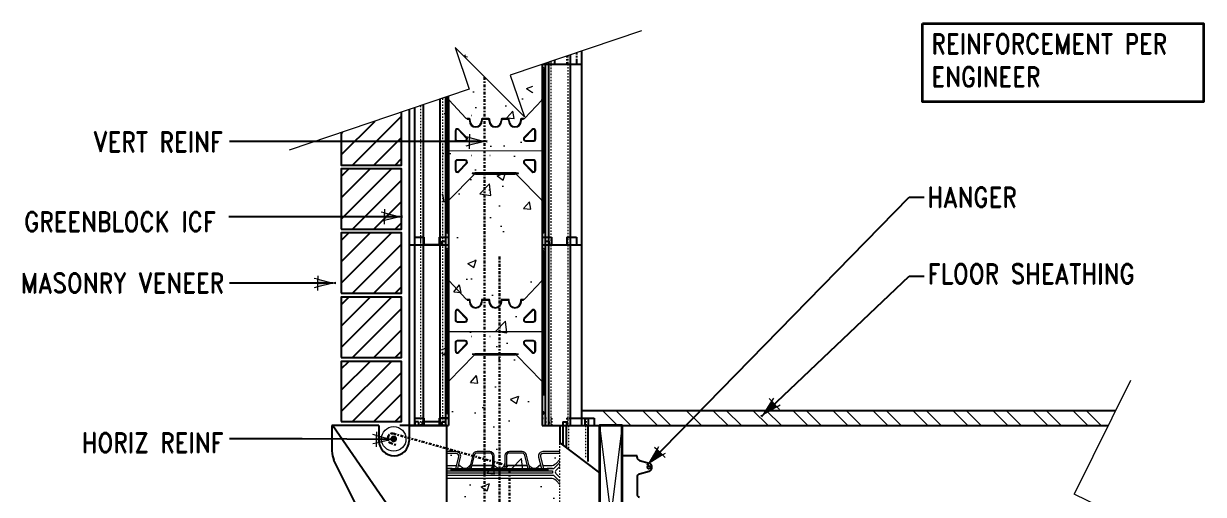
# Model space of a CAD drawing. Header units: inches. Extents: x -27.6 to 57.6, y 47.4 to 133.3.
# Drawn here: x -27.6 to 50.7, y 102 to 133.3 of the extents above; entities that cross this region are included whole.
import ezdxf

# ---------------------------------------------------------------- set-up
doc = ezdxf.new("R2010")
doc.units = ezdxf.units.IN
doc.header["$MEASUREMENT"] = 0
for name, pattern in [('CENTER', [2, 1.25, -0.25, 0.25, -0.25]), ('DASHED2', [0.375, 0.25, -0.125]), ('HIDDEN', [0.375, 0.25, -0.125])]:
    doc.linetypes.add(name, pattern=pattern)
for name, color, linetype, lineweight in [('A2 Hatch', 8, 'Continuous', 9), ('A4 medium', 7, 'Continuous', 35), ('DETAILS', 7, 'Continuous', 13), ('DIM', 3, 'Continuous', 13), ('REBAR', 2, 'CENTER', 30)]:
    doc.layers.add(name, color=color, linetype=linetype, lineweight=lineweight)
doc.styles.add('ARCTEXT', font='arctext.shx', dxfattribs={"width": 0.85})
doc.styles.add('ROMAND', font='romand.shx', dxfattribs={"width": 0.85})
doc.dimstyles.new('ARCTEXT1-4', dxfattribs={"dimtxt": 4, "dimasz": 2, "dimexe": 2, "dimexo": 2, "dimgap": 2, "dimtad": 1, "dimdec": 4, "dimzin": 3, "dimdsep": 46, "dimlunit": 4, "dimtxsty": 'ARCTEXT', "dimblk": 'ARCHTICK', "dimcen": 2, "dimaunit": 1, "dimadec": 0, "dimazin": 0, "dimtfac": 1, "dimtdec": 4, "dimtmove": 2, "dimatfit": 3, "dimldrblk": 'arrow', "dimfxl": 0, "dimtolj": 1, "dimtzin": 0, "dimarcsym": 0})

# ---------------------------------------------------------------- blocks, each defined once
blk = doc.blocks.new('_ArchTick')
at = {"color": 0, "linetype": 'ByBlock', "const_width": 0.15}
blk.add_lwpolyline([(-0.5, -0.5), (0.5, 0.5)], dxfattribs=at)
blk = doc.blocks.new('arrow')
at = {"layer": 'DIM'}
blk.add_hatch(color=253, dxfattribs=at).paths.add_polyline_path([(-2, 0.5), (-2, -0.5), (0, 0)])
at = {"layer": 'DIM', "lineweight": 9}
for points in [[(-2, 0.98), (-2, 0.5), (-2.47, 0.62)], [(0.37, 0.09), (0, 0)], [(0.37, -0.09), (0, 0)], [(-2, -0.98), (-2, -0.5), (-2.47, -0.62)]]:
    blk.add_lwpolyline(points, dxfattribs=at)
at = {"layer": 'DIM', "lineweight": 15}
blk.add_lwpolyline([(0, 0), (-2, -0.5), (-2, 0.5), (0, 0)], dxfattribs=at)

msp = doc.modelspace()

# ---------------------------------------------------------------- hatches: boundary and pattern name
at = {"ltscale": 0.15}
h = msp.add_hatch(dxfattribs=at)
h.set_pattern_fill('ANSI31', color=256, scale=8, style=0)
h.set_pattern_definition([(45, (-3288.0697, 463.3819), (-0.70710678, 0.70710678), [])])
h.paths.add_polyline_path([(-6.505, 119.643), (-2.505, 119.643), (-2.505, 123.643), (-6.505, 123.643)])
h = msp.add_hatch(dxfattribs=at)
h.set_pattern_fill('ANSI31', color=256, scale=8, style=0)
h.set_pattern_definition([(45, (-3288.0697, 459.1319), (-0.70710678, 0.70710678), [])])
h.paths.add_polyline_path([(-6.505, 115.393), (-2.505, 115.393), (-2.505, 119.393), (-6.505, 119.393)])
h = msp.add_hatch(dxfattribs=at)
h.set_pattern_fill('ANSI31', color=256, scale=8, style=0)
h.set_pattern_definition([(45, (-3288.0697, 454.8626), (-0.70710678, 0.70710678), [])])
h.paths.add_polyline_path([(-6.505, 111.123), (-2.505, 111.123), (-2.505, 115.123), (-6.505, 115.123)])
h = msp.add_hatch(dxfattribs=at)
h.set_pattern_fill('ANSI31', color=256, scale=8, style=0)
h.set_pattern_definition([(45, (-3288.0697, 450.6126), (-0.70710678, 0.70710678), [])])
h.paths.add_polyline_path([(-6.505, 106.873), (-2.505, 106.873), (-2.505, 110.873), (-6.505, 110.873)])
at = {"layer": 'A2 Hatch', "ltscale": 0.15}
h = msp.add_hatch(dxfattribs=at)
h.set_pattern_fill('AR-CONC', color=256, scale=0.8, style=0)
h.set_pattern_definition([(50, (-3081.6697, 545.035), (5.7380815, -0.502017), [0.6, -6.6]), (355, (-3081.6697, 545.035), (-1.110011, 6.017537), [0.48, -5.28]), (100.45145, (-3081.1915, 544.993), (4.628071, 5.51552), [0.509922, -5.609137]), (46.1842, (-3081.67, 546.635), (8.537928, -1.324152), [0.9, -9.9]), (96.63564, (-3080.958, 546.5245), (7.477296, 7.792949), [0.764882, -8.413704]), (351.1842, (-3081.67, 546.635), (7.477296, 7.79295), [0.72, -7.92]), (21, (-3080.8697, 546.235), (4.7752564, -3.220951), [0.6, -6.6]), (326, (-3080.8697, 546.235), (1.946523, 5.8012), [0.48, -5.28]), (71.45144, (-3080.4717, 545.9664), (6.721779, 2.580249), [0.509922, -5.609137]), (37.5, (-3081.6697, 545.0348), (0.0972788, 2.6631508), [0, -5.216, 0, -5.36, 0, -5.3]), (7.5, (-3081.6697, 545.0348), (2.1045563, 3.1552937), [0, -3.056, 0, -5.096, 0, -2.02]), (327.5, (-3083.4537, 545.0348), (4.2705795, -0.180439), [0, -2, 0, -6.24, 0, -8.28]), (317.5, (-3084.2537, 545.035), (4.6654894, 0.80084), [0, -2.6, 0, -4.144, 0, -5.88])])
h.paths.add_polyline_path([(2.186, 128.948), (0.2, 128.274), (0, 71.259), (2.87, 72.232), (1.934, 74.992), (6.53, 70.396), (5.594, 73.156), (8.2, 74.04), (8.195, 106.621), (6.195, 106.621), (6.195, 130.308), (4.91, 129.872), (5.846, 127.112), (1.25, 131.708)])
h = msp.add_hatch(color=256, dxfattribs=at)
edge = h.paths.add_edge_path()
edge.add_arc((-3.024, 105.725), 0.224, 0, 360)

# ---------------------------------------------------------------- linework, layer by layer
at = {"color": 1}
for p, q in [((7.235, 130.711), (7.235, 118.604)), ((7.641, 130.849), (7.641, 130.604)), ((8.47, 130.707), (8.47, 130.604)), ((8.47, 130.707), (8.47, 130.604)), ((8.68, 131.201), (8.68, 130.604)), ((9.095, 130.919), (9.095, 130.604)), ((9.095, 130.919), (9.095, 130.604)), ((9.445, 131.46), (9.445, 130.604)), ((6.82, 130.57), (6.82, 118.604)), ((6.92, 130.604), (9.445, 130.604)), ((7.02, 130.638), (7.02, 118.604)), ((7.541, 130.604), (9.445, 130.604)), ((7.541, 130.604), (9.445, 130.604)), ((8.68, 130.604), (8.68, 118.604)), ((9.445, 130.604), (9.445, 118.604)), ((0.42, 128.4), (0.42, 118.604)), ((-2.005, 127.577), (-2.005, 118.604)), ((-1.655, 127.696), (-1.655, 118.604)), ((-1.08, 127.891), (-1.08, 118.604)), ((0.045, 128.273), (0.045, 118.604)), ((0.62, 128.257), (0.62, 118.604)), ((-1.655, 119.104), (-1.03, 119.104)), ((-1.655, 119.104), (-1.655, 106.604)), ((-1.08, 119.104), (-1.08, 106.604)), ((-1.03, 119.104), (-1.03, 118.604)), ((-0.005, 119.104), (-0.005, 118.604)), ((-0.005, 119.104), (0.62, 119.104)), ((0.045, 119.104), (0.045, 106.604)), ((0.62, 119.104), (0.62, 106.604)), ((0.62, 119.104), (0.62, 118.604)), ((6.82, 119.104), (6.82, 106.604)), ((6.82, 119.104), (7.445, 119.104)), ((6.82, 119.104), (6.82, 118.604)), ((7.445, 119.104), (7.445, 118.604)), ((8.47, 119.104), (8.47, 118.604)), ((8.47, 119.104), (9.095, 119.104)), ((9.095, 119.104), (9.095, 118.604)), ((-2.005, 118.604), (-2.005, 106.604)), ((-2.005, 118.604), (0.17, 118.604)), ((-2.005, 118.604), (0.62, 118.604)), ((0.045, 118.604), (-1.08, 118.604)), ((0.17, 118.854), (0.17, 118.604)), ((0.17, 118.854), (0.42, 118.854)), ((0.42, 118.854), (0.42, 106.604)), ((0.42, 118.604), (0.62, 118.604)), ((6.82, 118.604), (7.02, 118.604)), ((6.82, 118.604), (9.445, 118.604)), ((7.02, 118.854), (7.02, 106.604)), ((7.02, 118.854), (7.27, 118.854)), ((7.235, 118.604), (9.445, 118.604)), ((7.235, 118.604), (7.235, 106.604)), ((7.27, 118.854), (7.27, 118.604)), ((8.68, 118.604), (8.68, 106.604)), ((9.445, 118.604), (9.445, 106.604)), ((-7.125, 106.604), (-7.125, 104.926)), ((-4, 106.604), (-7.125, 106.604)), ((-7.07, 106.604), (-0.661, 97.376)), ((-4, 106.604), (-4, 105.604)), ((0.5, 106.604), (-2.625, 106.604)), ((-2.005, 106.604), (0.17, 106.604)), ((-2.005, 106.604), (0.62, 106.604)), ((-2, 106.604), (-2, 105.604)), ((-0.575, 106.604), (-1.7, 106.604)), ((-1.655, 107.104), (-1.03, 107.104)), ((-1.655, 107.104), (-1.03, 107.104)), ((-1.655, 107.104), (-1.03, 107.104)), ((-1.655, 107.104), (-1.03, 107.104)), ((-1.655, 107.104), (-1.03, 107.104)), ((-1.655, 107.104), (-1.03, 107.104)), ((-1.655, 107.104), (-1.03, 107.104)), ((-1.63, 106.854), (-1.63, 106.604)), ((-1.38, 106.854), (-1.63, 106.854)), ((-1.63, 106.854), (-1.63, 106.604)), ((-1.38, 106.854), (-1.63, 106.854)), ((-1.63, 106.854), (-1.63, 106.604)), ((-1.38, 106.854), (-1.63, 106.854)), ((-1.63, 106.854), (-1.63, 106.604)), ((-1.38, 106.854), (-1.63, 106.854)), ((-1.63, 106.854), (-1.63, 106.604)), ((-1.38, 106.854), (-1.63, 106.854)), ((-1.38, 106.854), (-1.38, 106.604)), ((-1.38, 106.854), (-1.38, 106.604)), ((-1.38, 106.854), (-1.38, 106.604)), ((-1.38, 106.854), (-1.38, 106.604)), ((-1.38, 106.854), (-1.38, 106.604)), ((-0.005, 106.854), (-1.13, 106.854)), ((-1.13, 106.854), (-1.13, 106.604)), ((-0.005, 106.854), (-1.13, 106.854)), ((-1.13, 106.854), (-1.13, 106.604)), ((-0.005, 106.854), (-1.13, 106.854)), ((-1.13, 106.854), (-1.13, 106.604)), ((-0.005, 106.854), (-1.13, 106.854)), ((-1.13, 106.854), (-1.13, 106.604)), ((-0.005, 106.854), (-1.13, 106.854)), ((-1.13, 106.854), (-1.13, 106.604)), ((0.045, 106.604), (-1.08, 106.604)), ((0.045, 106.604), (-1.08, 106.604)), ((0.045, 106.604), (-1.08, 106.604)), ((0.045, 106.604), (-1.08, 106.604)), ((0.045, 106.604), (-1.08, 106.604)), ((0.045, 106.604), (-1.08, 106.604)), ((-1.03, 107.104), (-1.03, 106.604)), ((-1.03, 107.104), (-1.03, 106.604)), ((-1.03, 107.104), (-1.03, 106.604)), ((-1.03, 107.104), (-1.03, 106.604)), ((-1.03, 107.104), (-1.03, 106.604)), ((-1.03, 107.104), (-1.03, 106.604)), ((-1.03, 107.104), (-1.03, 106.604)), ((-0.005, 107.104), (-0.005, 106.604)), ((-0.005, 107.104), (0.62, 107.104)), ((-0.005, 107.104), (-0.005, 106.604)), ((0.62, 107.104), (-0.005, 107.104)), ((-0.005, 107.104), (-0.005, 106.604)), ((0.62, 107.104), (-0.005, 107.104)), ((-0.005, 107.104), (-0.005, 106.604)), ((-0.005, 107.104), (0.62, 107.104)), ((-0.005, 107.104), (-0.005, 106.604)), ((-0.005, 107.104), (0.62, 107.104)), ((-0.005, 107.104), (-0.005, 106.604)), ((-0.005, 107.104), (0.62, 107.104)), ((-0.005, 107.104), (-0.005, 106.604)), ((-0.005, 107.104), (0.62, 107.104)), ((-0.005, 107.104), (-0.005, 106.604)), ((0.62, 107.104), (-0.005, 107.104)), ((-0.005, 107.104), (-0.005, 106.604)), ((-0.005, 107.104), (0.62, 107.104)), ((-0.005, 107.104), (-0.005, 106.604)), ((-0.005, 107.104), (0.62, 107.104)), ((-0.005, 107.104), (-0.005, 106.604)), ((0.62, 107.104), (-0.005, 107.104)), ((-0.005, 107.104), (-0.005, 106.604)), ((0.62, 107.104), (-0.005, 107.104)), ((0.17, 106.854), (0.17, 106.604)), ((0.17, 106.854), (0.42, 106.854)), ((0.17, 106.854), (0.17, 106.604)), ((0.42, 106.854), (0.17, 106.854)), ((0.17, 106.854), (0.17, 106.604)), ((0.42, 106.854), (0.17, 106.854)), ((0.17, 106.854), (0.17, 106.604)), ((0.17, 106.854), (0.42, 106.854)), ((0.17, 106.854), (0.17, 106.604)), ((0.17, 106.854), (0.42, 106.854)), ((0.17, 106.854), (0.17, 106.604)), ((0.17, 106.854), (0.42, 106.854)), ((0.17, 106.854), (0.17, 106.604)), ((0.17, 106.854), (0.42, 106.854)), ((0.17, 106.854), (0.17, 106.604)), ((0.42, 106.854), (0.17, 106.854)), ((0.17, 106.854), (0.17, 106.604)), ((0.17, 106.854), (0.42, 106.854)), ((0.17, 106.854), (0.17, 106.604)), ((0.17, 106.854), (0.42, 106.854)), ((0.17, 106.854), (0.17, 106.604)), ((0.42, 106.854), (0.17, 106.854)), ((0.17, 106.854), (0.17, 106.604)), ((0.42, 106.854), (0.17, 106.854)), ((0.42, 106.854), (0.42, 106.604)), ((0.42, 106.854), (0.42, 106.604)), ((0.42, 106.854), (0.42, 106.604)), ((0.42, 106.854), (0.42, 106.604)), ((0.42, 106.854), (0.42, 106.604)), ((0.42, 106.604), (0.62, 106.604)), ((0.42, 106.604), (0.62, 106.604)), ((0.42, 106.604), (0.62, 106.604)), ((0.42, 106.604), (0.62, 106.604)), ((0.42, 106.604), (0.62, 106.604)), ((0.42, 106.604), (0.62, 106.604)), ((0.42, 106.604), (0.62, 106.604)), ((0.5, 94.604), (0.5, 106.604)), ((0.62, 107.104), (0.62, 106.604)), ((0.62, 107.104), (0.62, 106.604)), ((0.62, 107.104), (0.62, 106.604)), ((0.62, 107.104), (0.62, 106.604)), ((0.62, 107.104), (0.62, 106.604)), ((0.62, 107.104), (0.62, 106.604)), ((0.62, 107.104), (0.62, 106.604)), ((0.62, 107.104), (0.62, 106.604)), ((0.62, 107.104), (0.62, 106.604)), ((0.62, 107.104), (0.62, 106.604)), ((0.62, 107.104), (0.62, 106.604)), ((0.62, 107.104), (0.62, 106.604)), ((0.62, 107.104), (0.62, 106.604)), ((0.62, 107.104), (0.62, 106.604)), ((6.82, 107.104), (6.82, 106.604)), ((6.82, 106.604), (10.07, 106.604)), ((8, 106.604), (8, 105.47)), ((8.2, 106.854), (8.2, 105.318)), ((8.2, 106.854), (8.45, 106.854)), ((8.415, 106.604), (8.415, 105.154)), ((8.45, 106.854), (8.45, 106.604)), ((8.62, 107.104), (9.87, 107.104)), ((8.62, 106.604), (8.82, 106.604)), ((9.65, 107.104), (9.65, 106.604)), ((9.65, 107.104), (10.275, 107.104)), ((9.665, 106.604), (10.625, 106.604)), ((9.86, 106.604), (9.86, 104.235)), ((9.87, 107.104), (9.87, 106.604)), ((10.275, 107.104), (10.275, 106.604)), ((10.625, 106.604), (10.625, 94.604)), ((8, 105.47), (10.625, 103.47)), ((-2.944, 96.239), (-6.993, 104.311))]:
    msp.add_line(p, q, dxfattribs=at)
at = {"color": 1, "linetype": 'HIDDEN', "ltscale": 0.02}
for p, q in [((8.47, 131.13), (8.47, 130.604)), ((9.095, 131.342), (9.095, 130.604)), ((-1.655, 119.104), (-1.03, 119.104)), ((-1.655, 119.104), (-1.655, 118.604)), ((-1.03, 119.104), (-1.03, 118.604)), ((-0.005, 119.104), (-0.005, 118.604)), ((-0.005, 119.104), (0.62, 119.104)), ((6.82, 119.104), (7.445, 119.104)), ((7.445, 119.104), (7.445, 118.604)), ((8.47, 119.104), (8.47, 118.604)), ((8.47, 119.104), (9.095, 119.104)), ((9.095, 119.104), (9.095, 118.604)), ((7.02, 118.854), (7.02, 118.604)), ((7.02, 118.854), (7.27, 118.854)), ((7.27, 118.854), (7.27, 118.604)), ((-1.655, 107.104), (-1.03, 107.104)), ((-1.655, 107.104), (-1.655, 106.604)), ((-1.655, 107.104), (-1.03, 107.104)), ((-1.655, 107.104), (-1.655, 106.604)), ((-1.655, 107.104), (-1.03, 107.104)), ((-1.655, 107.104), (-1.655, 106.604)), ((-1.655, 107.104), (-1.03, 107.104)), ((-1.655, 107.104), (-1.03, 107.104)), ((-1.655, 107.104), (-1.655, 106.604)), ((-1.655, 107.104), (-1.03, 107.104)), ((-1.655, 107.104), (-1.03, 107.104)), ((-1.655, 107.104), (-1.655, 106.604)), ((-1.655, 107.104), (-1.03, 107.104)), ((-1.655, 107.104), (-1.655, 106.604)), ((-1.655, 107.104), (-1.03, 107.104)), ((-1.655, 107.104), (-1.03, 107.104)), ((-1.655, 107.104), (-1.655, 106.604)), ((-1.655, 107.104), (-1.03, 107.104)), ((-1.655, 107.104), (-1.655, 106.604)), ((-1.655, 107.104), (-1.03, 107.104)), ((-1.655, 107.104), (-1.655, 106.604)), ((-1.03, 107.104), (-1.03, 106.604)), ((-1.03, 107.104), (-1.03, 106.604)), ((-1.03, 107.104), (-1.03, 106.604)), ((-1.03, 107.104), (-1.03, 106.604)), ((-1.03, 107.104), (-1.03, 106.604)), ((-1.03, 107.104), (-1.03, 106.604)), ((-1.03, 107.104), (-1.03, 106.604)), ((-1.03, 107.104), (-1.03, 106.604)), ((-1.03, 107.104), (-1.03, 106.604)), ((-1.03, 107.104), (-1.03, 106.604)), ((-1.03, 107.104), (-1.03, 106.604)), ((-1.03, 107.104), (-1.03, 106.604)), ((-0.005, 107.104), (-0.005, 106.604)), ((-0.005, 107.104), (0.62, 107.104)), ((-0.005, 107.104), (-0.005, 106.604)), ((-0.005, 107.104), (0.62, 107.104)), ((-0.005, 107.104), (-0.005, 106.604)), ((-0.005, 107.104), (0.62, 107.104)), ((-0.005, 107.104), (-0.005, 106.604)), ((-0.005, 107.104), (0.62, 107.104)), ((-0.005, 107.104), (-0.005, 106.604)), ((-0.005, 107.104), (0.62, 107.104)), ((-0.005, 107.104), (-0.005, 106.604)), ((-0.005, 107.104), (0.62, 107.104)), ((-0.005, 107.104), (-0.005, 106.604)), ((-0.005, 107.104), (0.62, 107.104)), ((-0.005, 107.104), (-0.005, 106.604)), ((-0.005, 107.104), (0.62, 107.104)), ((-0.005, 107.104), (-0.005, 106.604)), ((-0.005, 107.104), (0.62, 107.104)), ((-0.005, 107.104), (-0.005, 106.604)), ((-0.005, 107.104), (0.62, 107.104)), ((-0.005, 107.104), (-0.005, 106.604)), ((-0.005, 107.104), (0.62, 107.104)), ((-0.005, 107.104), (-0.005, 106.604)), ((-0.005, 107.104), (0.62, 107.104)), ((6.82, 107.104), (7.445, 107.104)), ((7.02, 106.854), (7.02, 106.604)), ((7.02, 106.854), (7.27, 106.854)), ((7.27, 106.854), (7.27, 106.604)), ((7.445, 107.104), (7.445, 106.604)), ((8.47, 107.104), (8.47, 106.604)), ((8.47, 107.104), (9.72, 107.104)), ((9.72, 107.104), (9.72, 106.604))]:
    msp.add_line(p, q, dxfattribs=at)
at = {"ltscale": 0.15}
for p, q in [((-6.505, 124.568), (-4.258, 126.815)), ((-5.765, 123.893), (-2.505, 127.153)), ((-6.505, 125.982), (-6.398, 126.089)), ((-4.351, 123.893), (-2.505, 125.739)), ((-2.937, 123.893), (-2.505, 124.325)), ((-1.03, 118.604), (-0.005, 118.604)), ((9.445, 107.604), (44.857, 107.604)), ((-1.03, 106.604), (-0.005, 106.604)), ((-1.03, 106.604), (-0.005, 106.604)), ((-1.03, 106.604), (-0.005, 106.604)), ((-1.03, 106.604), (-0.005, 106.604)), ((-1.03, 106.604), (-0.005, 106.604)), ((-1.03, 106.604), (-0.005, 106.604)), ((-1.03, 106.604), (-0.005, 106.604)), ((10.625, 106.604), (44.364, 106.604)), ((13.124, 104.594), (12.125, 104.594)), ((13.124, 104.494), (13.124, 104.594)), ((13.271, 104.301), (13.926, 104.123)), ((13.271, 104.301), (13.926, 104.123)), ((13.926, 103.559), (13.271, 103.381)), ((13.926, 103.559), (13.271, 103.381)), ((13.124, 103.188), (13.124, 102.041))]:
    msp.add_line(p, q, dxfattribs=at)
msp.add_lwpolyline([(-6.505, 126.053), (-6.505, 123.893), (-2.505, 123.893), (-2.505, 127.409)], dxfattribs=at)
for points in [[(-6.505, 119.643), (-2.505, 119.643), (-2.505, 123.643), (-6.505, 123.643)], [(-6.505, 115.393), (-2.505, 115.393), (-2.505, 119.393), (-6.505, 119.393)], [(-6.505, 111.123), (-2.505, 111.123), (-2.505, 115.123), (-6.505, 115.123)], [(-6.505, 106.873), (-2.505, 106.873), (-2.505, 110.873), (-6.505, 110.873)]]:
    msp.add_lwpolyline(points, close=True, dxfattribs=at)
msp.add_circle((13.91, 103.847), 0.1, dxfattribs=at)
at = {"color": 1}
for centre, radius, end in [((-5.625, 104.926), 1.5, 204.22775), ((-3, 105.604), 1, 0)]:
    msp.add_arc(centre, radius, 180, end, dxfattribs=at)
at = {"ltscale": 0.15}
for centre, radius, start, end in [((13.324, 104.494), 0.2, 180, 254.79988), ((13.324, 104.494), 0.2, 180, 254.79988), ((13.81, 103.845), 0.3, 290, 70), ((13.324, 103.188), 0.2, 105.20374, 180), ((13.324, 103.188), 0.2, 105.20374, 180), ((13.324, 102.041), 0.2, 180, 254.79988)]:
    msp.add_arc(centre, radius, start, end, dxfattribs=at)
at = {"layer": 'A2 Hatch', "linetype": 'DASHED2', "ltscale": 0.15}
for p, q in [((7.395, 130.765), (7.395, 118.604)), ((8.52, 131.147), (8.52, 130.604)), ((8.52, 130.604), (8.52, 118.604)), ((-1.24, 127.837), (-1.24, 118.604)), ((0.205, 128.327), (0.205, 118.604)), ((-1.24, 119.104), (-1.24, 106.604)), ((0.205, 119.104), (0.205, 106.604)), ((7.395, 118.604), (7.395, 106.604)), ((8.52, 118.604), (8.52, 106.604)), ((8.575, 106.604), (8.575, 105.032)), ((9.7, 106.604), (9.7, 104.395)), ((8, 95.738), (8, 105.47))]:
    msp.add_line(p, q, dxfattribs=at)
at = {"layer": 'A2 Hatch', "ltscale": 0.15}
for p, q in [((11.825, 106.604), (10.825, 107.604)), ((12.709, 106.604), (11.709, 107.604)), ((14.477, 106.604), (13.477, 107.604)), ((15.361, 106.604), (14.361, 107.604)), ((17.387, 106.604), (16.387, 107.604)), ((19.155, 106.604), (18.155, 107.604)), ((20.039, 106.604), (19.039, 107.604)), ((21.807, 106.604), (20.807, 107.604)), ((22.691, 106.604), (21.691, 107.604)), ((24.458, 106.604), (23.458, 107.604)), ((25.342, 106.604), (24.342, 107.604)), ((27.11, 106.604), (26.11, 107.604)), ((27.994, 106.604), (26.994, 107.604)), ((29.762, 106.604), (28.762, 107.604)), ((30.646, 106.604), (29.646, 107.604)), ((32.413, 106.604), (31.413, 107.604)), ((33.297, 106.604), (32.297, 107.604)), ((35.065, 106.604), (34.065, 107.604)), ((35.949, 106.604), (34.949, 107.604)), ((37.717, 106.604), (36.717, 107.604)), ((38.601, 106.604), (37.601, 107.604)), ((40.368, 106.604), (39.368, 107.604)), ((41.252, 106.604), (40.252, 107.604)), ((43.02, 106.604), (42.02, 107.604)), ((43.904, 106.604), (42.904, 107.604)), ((10.625, 106.604), (12.125, 94.604)), ((12.125, 106.604), (10.625, 94.604))]:
    msp.add_line(p, q, dxfattribs=at)
msp.add_circle((-3.024, 105.725), 0.816, dxfattribs=at)
at = {"layer": 'A4 medium', "ltscale": 0.15}
for points in [[(32.047, 133.288), (50.688, 133.288), (50.688, 128.106), (32.047, 128.106)], [(12.125, 94.604), (12.125, 106.604), (10.625, 106.604), (10.625, 94.604)]]:
    msp.add_lwpolyline(points, close=True, dxfattribs=at)
at = {"layer": 'DETAILS', "color": 6, "lineweight": 20}
for p, q in [((6.82, 128.281), (6.82, 130.26)), ((6.827, 130.285), (6.886, 130.388)), ((6.886, 130.388), (6.973, 130.338)), ((6.92, 130.234), (6.92, 130.197)), ((6.92, 130.197), (6.92, 119.538)), ((6.973, 130.338), (6.927, 130.259)), ((0.52, 128.434), (0.52, 119.531)), ((0.62, 128.468), (0.62, 128.276)), ((0.62, 128.274), (0.62, 121.513)), ((0.648, 128.205), (1.766, 127.015)), ((5.675, 127.015), (6.792, 128.212)), ((6.82, 121.519), (6.82, 128.281)), ((1.838, 126.984), (1.845, 126.984)), ((1.995, 126.984), (1.838, 126.984)), ((1.845, 126.984), (1.845, 126.934)), ((1.845, 126.934), (1.945, 126.934)), ((1.995, 126.884), (1.995, 126.829)), ((2.045, 126.829), (2.045, 126.934)), ((2.795, 126.934), (2.795, 126.829)), ((3.295, 126.984), (2.845, 126.984)), ((2.845, 126.829), (2.845, 126.884)), ((2.895, 126.934), (3.245, 126.934)), ((3.295, 126.884), (3.295, 126.829)), ((3.345, 126.829), (3.345, 126.934)), ((4.095, 126.934), (4.095, 126.829)), ((4.595, 126.984), (4.145, 126.984)), ((4.145, 126.829), (4.145, 126.884)), ((4.195, 126.934), (4.545, 126.934)), ((4.595, 126.884), (4.595, 126.829)), ((4.645, 126.829), (4.645, 126.934)), ((5.395, 126.934), (5.395, 126.829)), ((5.603, 126.984), (5.445, 126.984)), ((5.445, 126.829), (5.445, 126.884)), ((5.495, 126.934), (5.595, 126.934)), ((5.595, 126.934), (5.595, 126.984)), ((5.595, 126.984), (5.603, 126.984)), ((1.045, 126.165), (1.045, 125.624)), ((1.095, 126.165), (1.095, 125.624)), ((1.787, 125.693), (1.267, 126.234)), ((1.823, 125.728), (1.303, 126.269)), ((6.137, 126.269), (5.618, 125.728)), ((6.173, 126.234), (5.654, 125.693)), ((6.345, 125.624), (6.345, 126.165)), ((6.395, 125.624), (6.395, 126.165)), ((1.195, 125.524), (1.715, 125.524)), ((1.195, 125.474), (1.715, 125.474)), ((5.726, 125.524), (6.245, 125.524)), ((5.726, 125.474), (6.245, 125.474)), ((0.52, 124.854), (6.92, 124.861)), ((1.045, 124.104), (1.045, 123.563)), ((1.095, 124.104), (1.095, 123.563)), ((1.715, 124.254), (1.195, 124.254)), ((1.715, 124.204), (1.195, 124.204)), ((1.267, 123.494), (1.787, 124.035)), ((1.303, 123.459), (1.823, 124)), ((5.618, 124), (6.137, 123.459)), ((5.654, 124.035), (6.173, 123.494)), ((6.245, 124.254), (5.726, 124.254)), ((6.245, 124.204), (5.726, 124.204)), ((6.345, 123.563), (6.345, 124.104)), ((6.395, 123.563), (6.395, 124.104)), ((0.65, 121.583), (2.301, 123.26)), ((2.35, 123.374), (2.194, 123.359)), ((2.194, 123.339), (2.35, 123.324)), ((3.72, 123.374), (2.35, 123.374)), ((2.35, 123.324), (3.72, 123.324)), ((2.407, 123.304), (3.72, 123.304)), ((5.09, 123.374), (3.72, 123.374)), ((3.72, 123.324), (5.09, 123.324)), ((3.72, 123.304), (5.033, 123.304)), ((5.247, 123.359), (5.09, 123.374)), ((5.09, 123.324), (5.247, 123.339)), ((5.139, 123.26), (6.791, 121.59)), ((0.62, 119.505), (0.62, 121.513)), ((6.82, 121.519), (6.82, 119.511)), ((0.514, 119.506), (0.468, 119.427)), ((0.468, 119.427), (0.554, 119.377)), ((0.52, 119.568), (0.52, 119.531)), ((0.554, 119.377), (0.614, 119.48)), ((6.827, 119.486), (6.886, 119.384)), ((6.886, 119.384), (6.973, 119.434)), ((6.92, 119.538), (6.92, 119.575)), ((6.973, 119.434), (6.927, 119.513)), ((0.468, 118.331), (0.554, 118.381)), ((0.514, 118.252), (0.468, 118.331)), ((0.52, 118.229), (0.52, 107.531)), ((0.52, 118.19), (0.52, 118.227)), ((0.554, 118.381), (0.614, 118.279)), ((0.62, 118.254), (0.62, 116.274)), ((6.82, 116.274), (6.82, 118.254)), ((6.827, 118.279), (6.886, 118.381)), ((6.886, 118.381), (6.973, 118.331)), ((6.92, 118.229), (6.92, 108.604)), ((6.92, 118.227), (6.92, 118.19)), ((6.973, 118.331), (6.927, 118.252)), ((0.62, 116.274), (0.62, 109.513)), ((0.648, 116.205), (1.766, 115.015)), ((5.675, 115.015), (6.792, 116.205)), ((6.82, 109.513), (6.82, 116.274)), ((1.823, 113.728), (1.303, 114.269)), ((1.838, 114.984), (1.845, 114.984)), ((1.995, 114.984), (1.838, 114.984)), ((1.845, 114.984), (1.845, 114.934)), ((1.845, 114.934), (1.945, 114.934)), ((1.995, 114.884), (1.995, 114.829)), ((2.045, 114.829), (2.045, 114.934)), ((2.795, 114.934), (2.795, 114.829)), ((3.295, 114.984), (2.845, 114.984)), ((2.845, 114.829), (2.845, 114.884)), ((2.895, 114.934), (3.245, 114.934)), ((3.295, 114.884), (3.295, 114.829)), ((3.345, 114.829), (3.345, 114.934)), ((4.095, 114.934), (4.095, 114.829)), ((4.595, 114.984), (4.145, 114.984)), ((4.145, 114.829), (4.145, 114.884)), ((4.195, 114.934), (4.545, 114.934)), ((4.595, 114.884), (4.595, 114.829)), ((4.645, 114.829), (4.645, 114.934)), ((5.395, 114.934), (5.395, 114.829)), ((5.603, 114.984), (5.445, 114.984)), ((5.445, 114.829), (5.445, 114.884)), ((5.495, 114.934), (5.595, 114.934)), ((5.595, 114.934), (5.595, 114.984)), ((5.595, 114.984), (5.603, 114.984)), ((6.137, 114.269), (5.618, 113.728)), ((1.045, 114.165), (1.045, 113.624)), ((1.095, 114.165), (1.095, 113.624)), ((1.195, 113.524), (1.715, 113.524)), ((1.787, 113.693), (1.267, 114.234)), ((6.173, 114.234), (5.654, 113.693)), ((5.726, 113.524), (6.245, 113.524)), ((6.345, 113.624), (6.345, 114.165)), ((6.395, 113.624), (6.395, 114.165)), ((0.52, 112.854), (6.92, 112.854)), ((1.195, 113.474), (1.715, 113.474)), ((5.726, 113.474), (6.245, 113.474)), ((1.045, 112.104), (1.045, 111.563)), ((1.095, 112.104), (1.095, 111.563)), ((1.715, 112.254), (1.195, 112.254)), ((1.715, 112.204), (1.195, 112.204)), ((1.267, 111.494), (1.787, 112.035)), ((1.303, 111.459), (1.823, 112)), ((5.618, 112), (6.137, 111.459)), ((5.654, 112.035), (6.173, 111.494)), ((6.245, 112.254), (5.726, 112.254)), ((6.245, 112.204), (5.726, 112.204)), ((6.345, 111.563), (6.345, 112.104)), ((6.395, 111.563), (6.395, 112.104)), ((0.65, 109.583), (2.301, 111.26)), ((2.35, 111.374), (2.194, 111.359)), ((2.194, 111.339), (2.35, 111.324)), ((3.72, 111.374), (2.35, 111.374)), ((2.35, 111.324), (3.72, 111.324)), ((2.407, 111.304), (3.72, 111.304)), ((5.09, 111.374), (3.72, 111.374)), ((3.72, 111.324), (5.09, 111.324)), ((3.72, 111.304), (5.033, 111.304)), ((5.247, 111.359), (5.09, 111.374)), ((5.09, 111.324), (5.247, 111.339)), ((5.139, 111.26), (6.791, 109.583)), ((0.62, 107.505), (0.62, 109.513)), ((6.82, 109.513), (6.82, 108.604)), ((6.82, 109.513), (6.82, 107.505)), ((0.514, 107.506), (0.468, 107.427)), ((0.468, 107.427), (0.554, 107.377)), ((0.52, 107.568), (0.52, 107.531)), ((0.554, 107.377), (0.614, 107.48)), ((6.827, 107.48), (6.886, 107.377)), ((6.886, 107.377), (6.973, 107.427)), ((6.92, 107.531), (6.92, 107.568)), ((6.973, 107.427), (6.927, 107.506))]:
    msp.add_line(p, q, dxfattribs=at)
for points in [[(2.155, 127.179), (2.141, 127.179)], [(2.155, 124.529), (2.141, 124.529)], [(2.155, 124.529), (2.141, 124.529)], [(3.357, 124.529), (3.371, 124.529)], [(2.155, 112.529), (2.141, 112.529)], [(3.357, 112.529), (3.371, 112.529)], [(4, 103.604), (7.5, 103.604), (7.5, 103.454), (4, 103.454), (0.499, 103.454), (0.499, 103.604)], [(2.048, 103.954), (2.03, 103.954)], [(3.551, 103.954), (2.151, 103.954)], [(3.651, 103.954), (3.669, 103.954)], [(4.348, 103.954), (4.33, 103.954)], [(4.448, 103.954), (5.848, 103.954)], [(5.951, 103.954), (5.969, 103.954)]]:
    msp.add_lwpolyline(points, close=True, dxfattribs=at)
for points in [[(1.229, 103.754), (1.412, 104.514, 0.485338), (1.12, 104.884), (0.5, 104.884)], [(3.651, 103.754), (3.651, 104.584, 0.414214), (3.351, 104.884), (2.509, 104.884, 0.346495), (2.217, 104.654), (2, 103.754)], [(5.999, 103.754), (5.782, 104.654, 0.346495), (5.49, 104.884), (4.648, 104.884, 0.414214), (4.348, 104.584), (4.348, 103.754)], [(8, 104.884), (6.879, 104.884, 0.485338), (6.587, 104.514), (6.77, 103.754)], [(0.849, 103.754), (0.749, 103.754), (0.499, 103.754), (1.095, 103.754), (1.286, 104.544, 0.485338), (1.12, 104.754), (0.5, 104.754)], [(3.551, 103.754), (3.551, 104.584, 0.414214), (3.351, 104.784), (2.509, 104.784, 0.346495), (2.315, 104.631), (2.103, 103.754)], [(4.33, 103.954, 0.279322), (4.285, 103.927, -0.279322), (4, 103.754), (7.559, 103.754, 0.198912), (7.629, 103.783), (8, 104.153)], [(5.896, 103.754), (5.685, 104.631, 0.346495), (5.49, 104.784), (4.648, 104.784, 0.414214), (4.448, 104.584), (4.448, 103.754)], [(8, 104.754), (6.879, 104.754, 0.485338), (6.714, 104.544), (6.904, 103.754), (7.5, 103.754), (7.25, 103.754), (7.15, 103.754)], [(6.856, 103.954), (7.393, 103.954, 0.198912), (7.747, 104.101), (8, 104.353)], [(0.5, 103.966, 0.0537), (0.606, 103.954), (1.143, 103.954)], [(0.5, 103.754), (4, 103.754, -0.279322), (3.714, 103.927, 0.279322), (3.669, 103.954)], [(2.03, 103.954, 0.279322), (1.986, 103.927, -0.605918), (1.414, 103.927, 0.279322), (1.37, 103.954), (1.277, 103.954), (1.37, 103.954)], [(6.629, 103.954), (6.722, 103.954), (6.629, 103.954, 0.279322), (6.585, 103.927, -0.605918), (6.013, 103.927, 0.279322), (5.969, 103.954)], [(8, 103.903), (7.731, 103.635, 0.414214), (7.731, 103.423), (8, 103.155)], [(8, 102.905), (7.629, 103.275, 0.198912), (7.559, 103.304), (4, 103.304), (0.5, 103.304)], [(8, 102.705), (7.747, 102.958, 0.198912), (7.393, 103.104), (4, 103.104), (0.606, 103.104, 0.0537), (0.5, 103.093, 0.0537)]]:
    msp.add_lwpolyline(points, format="xyb", dxfattribs=at)
msp.add_lwpolyline([(4, 103.704), (0.849, 103.704), (0.751, 103.682, 0.780776), (0.751, 103.676), (0.849, 103.654), (4, 103.654), (7.15, 103.654), (7.248, 103.676, 0.780776), (7.248, 103.682), (7.15, 103.704)], format="xyb", close=True, dxfattribs=at)
for centre, radius, start, end in [((6.87, 130.26), 0.05, 150, 180), ((6.97, 130.234), 0.05, 150, 180), ((0.72, 128.276), 0.1, 180, 223.83086), ((0.72, 128.274), 0.1, 180, 223.83086), ((6.72, 128.281), 0.1, 316.16914, 360), ((1.838, 127.084), 0.1, 223.83086, 270), ((1.945, 126.884), 0.05, 360, 90), ((1.995, 126.934), 0.05, 0, 90), ((2.42, 126.829), 0.425, 180, 360), ((2.42, 126.829), 0.375, 180, 0), ((2.845, 126.934), 0.05, 90, 180), ((2.895, 126.884), 0.05, 90, 180), ((3.245, 126.884), 0.05, 360, 90), ((3.295, 126.934), 0.05, 0, 90), ((3.72, 126.829), 0.425, 180, 270), ((3.72, 126.829), 0.375, 180, 270), ((3.72, 126.829), 0.425, 270, 0), ((3.72, 126.829), 0.375, 270, 0), ((4.145, 126.934), 0.05, 90, 180), ((4.195, 126.884), 0.05, 90, 180), ((4.545, 126.884), 0.05, 0, 90), ((4.595, 126.934), 0.05, 0, 90), ((5.02, 126.829), 0.425, 180, 0), ((5.02, 126.829), 0.375, 180, 0), ((5.445, 126.934), 0.05, 90, 180), ((5.495, 126.884), 0.05, 90, 180), ((5.603, 127.084), 0.1, 270, 316.16914), ((1.195, 126.165), 0.15, 43.83086, 180), ((1.195, 126.165), 0.1, 43.83086, 180), ((6.245, 126.165), 0.15, 0, 136.16914), ((6.245, 126.165), 0.1, 0, 136.16914), ((1.195, 125.624), 0.15, 180, 270), ((1.195, 125.624), 0.1, 180, 270), ((1.715, 125.624), 0.15, 270, 43.83086), ((1.715, 125.624), 0.1, 270, 43.83086), ((5.726, 125.624), 0.15, 136.16914, 270), ((5.726, 125.624), 0.1, 136.16914, 270), ((6.245, 125.624), 0.15, 270, 0), ((6.245, 125.624), 0.1, 270, 360), ((1.195, 124.104), 0.15, 90, 180), ((1.195, 124.104), 0.1, 90, 180), ((1.715, 124.104), 0.15, 316.16914, 90), ((1.715, 124.104), 0.1, 316.16914, 90), ((5.726, 124.104), 0.15, 90, 223.83086), ((5.726, 124.104), 0.1, 90, 223.83086), ((6.245, 124.104), 0.15, 360, 90), ((6.245, 124.104), 0.1, 0, 90), ((1.195, 123.563), 0.15, 180, 316.16914), ((1.195, 123.563), 0.1, 180, 316.16914), ((2.195, 123.349), 0.01, 97.40989, 262.59011), ((2.407, 123.154), 0.15, 90, 135), ((5.033, 123.154), 0.15, 45, 90), ((5.245, 123.349), 0.01, 277.40989, 82.59011), ((6.245, 123.563), 0.15, 223.83086, 360), ((6.245, 123.563), 0.1, 223.83086, 0), ((0.72, 121.513), 0.1, 135, 180), ((6.72, 121.519), 0.1, 360, 45), ((0.47, 119.531), 0.05, 330, 360), ((0.57, 119.505), 0.05, 330, 360), ((6.87, 119.511), 0.05, 180, 210), ((6.97, 119.538), 0.05, 180, 210), ((0.47, 118.227), 0.05, 0, 30), ((0.57, 118.254), 0.05, 0, 30), ((6.87, 118.254), 0.05, 150, 180), ((6.97, 118.227), 0.05, 150, 180), ((0.72, 116.274), 0.1, 180, 223.83086), ((6.72, 116.274), 0.1, 316.16914, 360), ((1.195, 114.165), 0.15, 43.83086, 180), ((1.195, 114.165), 0.1, 43.83086, 180), ((1.838, 115.084), 0.1, 223.83086, 270), ((1.945, 114.884), 0.05, 360, 90), ((1.995, 114.934), 0.05, 0, 90), ((2.42, 114.829), 0.425, 180, 360), ((2.42, 114.829), 0.375, 180, 0), ((2.845, 114.934), 0.05, 90, 180), ((2.895, 114.884), 0.05, 90, 180), ((3.245, 114.884), 0.05, 360, 90), ((3.295, 114.934), 0.05, 0, 90), ((3.72, 114.829), 0.425, 180, 270), ((3.72, 114.829), 0.375, 180, 270), ((3.72, 114.829), 0.425, 270, 0), ((3.72, 114.829), 0.375, 270, 0), ((4.145, 114.934), 0.05, 90, 180), ((4.195, 114.884), 0.05, 90, 180), ((4.545, 114.884), 0.05, 0, 90), ((4.595, 114.934), 0.05, 0, 90), ((5.02, 114.829), 0.425, 180, 0), ((5.02, 114.829), 0.375, 180, 0), ((5.445, 114.934), 0.05, 90, 180), ((5.495, 114.884), 0.05, 90, 180), ((5.603, 115.084), 0.1, 270, 316.16914), ((6.245, 114.165), 0.15, 0, 136.16914), ((6.245, 114.165), 0.1, 0, 136.16914), ((1.195, 113.624), 0.15, 180, 270), ((1.195, 113.624), 0.1, 180, 270), ((1.715, 113.624), 0.15, 270, 43.83086), ((1.715, 113.624), 0.1, 270, 43.83086), ((5.726, 113.624), 0.15, 136.16914, 270), ((5.726, 113.624), 0.1, 136.16914, 270), ((6.245, 113.624), 0.15, 270, 0), ((6.245, 113.624), 0.1, 270, 360), ((1.195, 112.104), 0.15, 90, 180), ((1.195, 112.104), 0.1, 90, 180), ((1.715, 112.104), 0.15, 316.16914, 90), ((1.715, 112.104), 0.1, 316.16914, 90), ((5.726, 112.104), 0.15, 90, 223.83086), ((5.726, 112.104), 0.1, 90, 223.83086), ((6.245, 112.104), 0.15, 360, 90), ((6.245, 112.104), 0.1, 0, 90), ((1.195, 111.563), 0.15, 180, 316.16914), ((1.195, 111.563), 0.1, 180, 316.16914), ((2.195, 111.349), 0.01, 97.40989, 262.59011), ((2.407, 111.154), 0.15, 90, 135), ((5.033, 111.154), 0.15, 45, 90), ((5.245, 111.349), 0.01, 277.40989, 82.59011), ((6.245, 111.563), 0.15, 223.83086, 360), ((6.245, 111.563), 0.1, 223.83086, 0), ((0.72, 109.513), 0.1, 135, 180), ((6.72, 109.513), 0.1, 360, 45), ((0.47, 107.531), 0.05, 330, 360), ((0.57, 107.505), 0.05, 330, 360), ((6.87, 107.505), 0.05, 180, 210), ((6.97, 107.531), 0.05, 180, 210)]:
    msp.add_arc(centre, radius, start, end, dxfattribs=at)
at = {"layer": 'DIM'}
for p in [(45.844, 109.604), (44.736, 100.772)]:
    msp.add_line(p, (42.122, 102.062), dxfattribs=at)
msp.add_lwpolyline([(13.414, 132.806), (4.71, 129.855), (5.646, 127.095), (1.05, 131.691), (1.986, 128.931), (-9.954, 124.881)], dxfattribs=at)
at = {"layer": 'REBAR', "ltscale": 0.15}
for p, q in [((2.997, 129.743), (2.997, 99.342)), ((4, 117.828), (4, 72.709)), ((-3.408, 105.778), (-3.363, 105.924)), ((-3.048, 106.076), (4.359, 104.004)), ((-3.257, 105.458), (-2.89, 105.326)), ((4.649, 103.612), (4.649, 96.857))]:
    msp.add_line(p, q, dxfattribs=at)
for centre, radius, start, end in [((-3.173, 105.693), 0.25, 160.16936, 250.25234), ((-3.128, 105.839), 0.25, 71.44559, 160.16936), ((3.765, 103.261), 0.951, 21.64076, 51.38484)]:
    msp.add_arc(centre, radius, start, end, dxfattribs=at)

# ---------------------------------------------------------------- texts
at = {"layer": 'DIM', "color": 3, "char_height": 1.3125, "style": 'ROMAND'}
for s, insert, width, attachment_point in [('REINFORCEMENT PER ENGINEER', (32.645, 132.603), 22.17809, 1), ('VERT REINF ', (-14.356, 126.095), 22.68955, 3), ('HANGER', (32.368, 122.427), 22.68955, 1), ('GREENBLOCK ICF', (-14.824, 120.799), 22.68955, 3), ('MASONRY VENEER ', (-14.283, 116.73), 22.68955, 3), ('FLOOR SHEATHING ', (32.399, 117.34), 22.68955, 1), ('HORIZ REINF ', (-14.309, 106.131), 22.68955, 3)]:
    msp.add_mtext(s, dxfattribs=dict(at, insert=insert, width=width, attachment_point=attachment_point))

# ---------------------------------------------------------------- leaders
at = {"layer": 'DIM'}
for points in [[(2.997, 125.47), (-8.217, 125.471), (-13.92, 125.471)], [(13.926, 104.123), (31.175, 121.773), (32.175, 121.773)], [(-2.625, 120.472), (-9.02, 120.473), (-13.968, 120.473)], [(-7.055, 116.067), (-10.804, 116.068), (-13.92, 116.068)], [(21.502, 107.354), (31.175, 116.529), (32.175, 116.524)], [(-3.173, 105.693), (-9.094, 105.725), (-13.92, 105.725)]]:
    msp.add_leader(points, dimstyle='ARCTEXT1-4', override={"dimasz": 0.5, "dimtad": 0}, dxfattribs=at)

doc.saveas('drawing.dxf')
